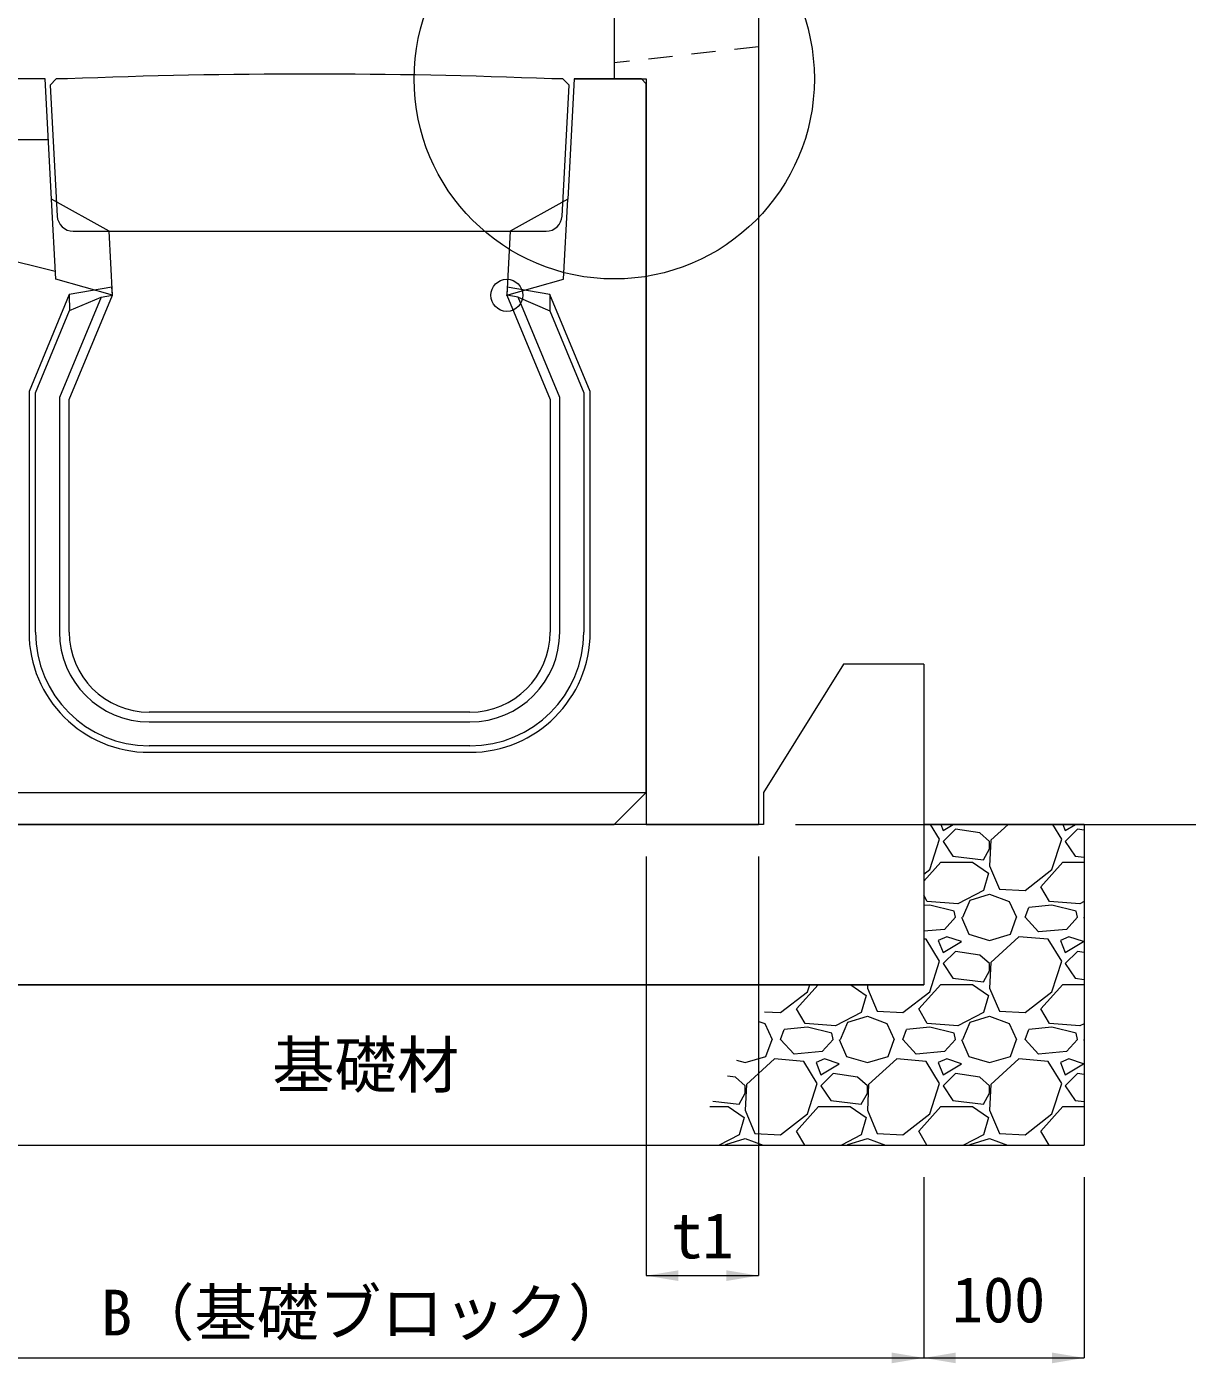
# Model space of a CAD drawing. Units: millimetres at full size; details may follow other scales. Extents: x -1501 to 45572, y 2928 to 12418.
# Drawn here: x 2876 to 3599, y 7736 to 8569 of the extents above; entities that cross this region are included whole.
import ezdxf
from ezdxf.enums import TextEntityAlignment as Align

# ---------------------------------------------------------------- set-up
doc = ezdxf.new("R2010")
doc.units = ezdxf.units.MM
doc.header["$LTSCALE"] = 40
doc.header["$PDMODE"] = 32
doc.header["$PDSIZE"] = 20
doc.linetypes.add('DASHED', pattern=[7.5, 6, -1.5])
doc.linetypes.add('USER2', pattern=[0.675, 0.375, -0.3])
for name, color, linetype, lineweight in [('0_2', 7, 'Continuous', 9), ('KIJUN', 5, 'Continuous', 5), ('WWAY', 5, 'Continuous', 9), ('寸法線', 7, 'Continuous', 9), ('本体', 2, 'Continuous', 20), ('ﾊｯﾁﾝｸﾞ', 7, 'Continuous', 5)]:
    doc.layers.add(name, color=color, linetype=linetype, lineweight=lineweight)
doc.styles.add('ＭＳ ゴシック', font='')
doc.styles.get('ＭＳ ゴシック').set_extended_font_data('MS Gothic')

# ---------------------------------------------------------------- blocks, each defined once
blk = doc.blocks.new('filled_arrow')
at = {"color": 0, "linetype": 'Continuous', "lineweight": -2}
blk.add_solid([(7.5, 1.25), (0, 0), (7.5, -1.25)], dxfattribs=at)

msp = doc.modelspace()

# ---------------------------------------------------------------- linework, layer by layer
at = {"layer": '0_2', "lineweight": 13}
for p, q in [((3535.06, 8071.66), (3435.06, 8071.66)), ((3435.06, 8071.66), (3435.06, 7971.66))]:
    msp.add_line(p, q, dxfattribs=at)
at = {"layer": '0_2', "lineweight": 20}
for p, q in [((3535.06, 8071.66), (3535.06, 7871.66)), ((2739.06, 7971.66), (3435.06, 7971.66)), ((2639.06, 7871.66), (3535.06, 7871.66))]:
    msp.add_line(p, q, dxfattribs=at)
at = {"layer": 'KIJUN', "color": 7, "lineweight": 20}
for p, q in [((2904.61, 8441.66), (3199.51, 8441.66)), ((3152.06, 8141.66), (2952.06, 8141.66))]:
    msp.add_line(p, q, dxfattribs=at)
at = {"layer": 'KIJUN', "lineweight": 9}
for p, q in [((2902.18, 8402.12), (2902.31, 8392)), ((3201.94, 8402.12), (3201.81, 8392)), ((2922.07, 8400.46), (2929.06, 8401.66)), ((3182.06, 8400.46), (3175.06, 8401.66))]:
    msp.add_line(p, q, dxfattribs=at)
at = {"layer": 'KIJUN'}
for p, q in [((3152.06, 8141.66), (2952.06, 8141.66)), ((2952.06, 8135.66), (3152.06, 8135.66)), ((3152.06, 8120.66), (2952.06, 8120.66)), ((2952.06, 8116.66), (3152.06, 8116.66))]:
    msp.add_line(p, q, dxfattribs=at)
at = {"layer": 'KIJUN', "color": 7, "lineweight": 9}
msp.add_line((2842.06, 8091.66), (3262.06, 8091.66), dxfattribs=at)
at = {"layer": 'KIJUN', "color": 7, "lineweight": 20}
for points in [[(2927.06, 8441.66), (2891.06, 8461.66), (2887.06, 8536.66), (2845.06, 8536.66), (2842.06, 8533.66), (2842.06, 8091.66), (2862.06, 8071.66), (3242.06, 8071.66), (3262.06, 8091.66), (3262.06, 8533.66), (3259.06, 8536.66), (3217.06, 8536.66), (3213.06, 8461.66), (3177.06, 8441.66), (3175.06, 8401.66), (3202.06, 8336.66), (3202.06, 8191.66)], [(2901.06, 8536.66), (2894.06, 8536.66), (2890.27, 8532.66), (2894.62, 8451.13)], [(3209.5, 8451.13), (3213.85, 8532.66), (3210.06, 8536.66), (3203.06, 8536.66)], [(2902.06, 8191.66), (2902.06, 8336.66), (2929.06, 8401.66), (2927.06, 8441.66)]]:
    msp.add_lwpolyline(points, dxfattribs=at)
at = {"layer": 'KIJUN', "color": 7, "linetype": 'DASHED', "lineweight": 20}
for points in [[(2929.06, 8401.66), (2893.73, 8411.66), (2891.06, 8461.66)], [(3175.06, 8401.66), (3210.39, 8411.66), (3213.06, 8461.66)]]:
    msp.add_lwpolyline(points, dxfattribs=at)
at = {"layer": 'KIJUN'}
for points in [[(2902.06, 8191.66), (2902.06, 8336.66), (2929.06, 8401.66), (2928.81, 8406.69), (2902.18, 8402.12), (2877.06, 8341.65), (2877.06, 8191.66)], [(3227.06, 8191.66), (3227.06, 8341.65), (3201.94, 8402.12), (3175.31, 8406.69), (3175.06, 8401.66), (3202.06, 8336.66), (3202.06, 8191.66)], [(2881.06, 8191.66), (2881.06, 8340.85), (2902.36, 8392.12), (2922.07, 8400.46), (2896.06, 8337.86), (2896.06, 8191.66)], [(3182.06, 8400.46), (3201.81, 8392), (3223.06, 8340.85), (3223.06, 8191.66)], [(3208.06, 8191.66), (3208.06, 8337.86), (3182.06, 8400.46)]]:
    msp.add_lwpolyline(points, dxfattribs=at)
at = {"layer": 'KIJUN', "color": 7, "lineweight": 20}
for centre, radius, start, end in [((3052.06, 4737.99), 3801.67, 87.72365, 92.27635), ((2904.61, 8451.66), 10, 183.05288, 270), ((3199.51, 8451.66), 10, 270, 356.94712), ((2952.06, 8191.66), 50, 180, 270), ((3152.06, 8191.66), 50, 270, 0)]:
    msp.add_arc(centre, radius, start, end, dxfattribs=at)
at = {"layer": 'KIJUN'}
for centre, radius, start, end in [((2952.06, 8191.66), 75, 180, 270), ((2952.06, 8191.66), 71, 180, 270), ((2952.06, 8191.66), 56, 180, 270), ((2952.06, 8191.66), 50, 180, 270), ((3152.06, 8191.66), 71, 270, 0), ((3152.06, 8191.66), 56, 270, 0), ((3152.06, 8191.66), 75, 270, 0), ((3152.06, 8191.66), 50, 270, 0)]:
    msp.add_arc(centre, radius, start, end, dxfattribs=at)
msp.add_point((3175.06, 8401.66), dxfattribs=at)
at = {"layer": 'WWAY', "color": 7, "linetype": 'DASHED', "lineweight": 20}
for points in [[(2889.09, 8498.66), (2845.26, 8498.66), (2845.26, 8504.66), (2842.06, 8506.66)], [(2842.06, 8420.66), (2845.26, 8422.66), (2845.26, 8428.66), (2893.46, 8416.66)]]:
    msp.add_lwpolyline(points, dxfattribs=at)
at = {"layer": '寸法線'}
for p, q in [((3355.06, 8071.66), (3697.71, 8071.66)), ((3262.06, 8051.66), (3262.06, 7790.28)), ((3332.06, 8051.66), (3332.06, 7790.28)), ((3435.06, 7851.66), (3435.06, 7738.97)), ((3435.06, 7851.66), (3435.06, 7738.97)), ((3535.06, 7851.66), (3535.06, 7738.97)), ((3262.06, 7790.28), (3332.06, 7790.28)), ((2739.06, 7738.97), (3435.06, 7738.97)), ((3435.06, 7738.97), (3535.06, 7738.97))]:
    msp.add_line(p, q, dxfattribs=at)
msp.add_circle((3242.06, 8536.66), 124.8, dxfattribs=at)
at = {"layer": '本体'}
for p, q in [((3332.06, 9136.66), (3332.06, 8071.66)), ((3242.06, 9131.66), (3242.06, 8536.66)), ((3217.06, 8536.66), (3262.06, 8536.66)), ((3262.06, 8536.66), (3262.06, 8071.66)), ((3385.06, 8171.66), (3335.06, 8091.66)), ((3435.06, 8171.66), (3385.06, 8171.66)), ((3435.06, 8171.66), (3435.06, 7971.66)), ((3335.06, 8091.66), (3335.06, 8071.66)), ((3335.06, 8071.66), (2839.06, 8071.66)), ((3262.06, 8071.66), (3332.06, 8071.66)), ((3435.06, 7971.66), (2739.06, 7971.66))]:
    msp.add_line(p, q, dxfattribs=at)
at = {"layer": '本体', "linetype": 'USER2', "lineweight": 9}
msp.add_line((3332.06, 8556.66), (3242.06, 8546.66), dxfattribs=at)
at = {"layer": 'ﾊｯﾁﾝｸﾞ'}
for p, q in [((3444.9, 8062.58), (3439.35, 8071.66)), ((3445.68, 8071.66), (3447.18, 8067.92)), ((3447.18, 8067.92), (3453.42, 8071.66)), ((3454.8, 8068.68), (3447.18, 8061.06)), ((3470.04, 8066.39), (3454.8, 8068.68)), ((3487.68, 8071.66), (3476.9, 8061.82)), ((3521.1, 8062.58), (3515.55, 8071.66)), ((3521.88, 8071.66), (3523.38, 8067.92)), ((3523.38, 8067.92), (3529.63, 8071.66)), ((3531, 8068.68), (3523.38, 8061.06)), ((3535.06, 8068.07), (3531, 8068.68)), ((3438.8, 8043.53), (3444.9, 8062.58)), ((3447.18, 8061.06), (3453.28, 8051.91)), ((3476.14, 8061.06), (3470.04, 8066.39)), ((3476.9, 8061.82), (3476.14, 8045.82)), ((3476.14, 8056.49), (3476.14, 8061.06)), ((3515, 8043.53), (3521.1, 8062.58)), ((3523.38, 8061.06), (3529.48, 8051.91)), ((3472.33, 8049.63), (3476.14, 8056.49)), ((3435.06, 8036.33), (3445.66, 8048.1)), ((3445.66, 8048.1), (3465.47, 8048.1)), ((3453.28, 8051.91), (3472.33, 8049.63)), ((3465.47, 8048.1), (3475.38, 8041.25)), ((3476.14, 8045.82), (3482.23, 8031.34)), ((3508.14, 8032.86), (3521.86, 8048.1)), ((3521.86, 8048.1), (3535.06, 8048.1)), ((3529.48, 8051.91), (3535.06, 8051.24)), ((3435.06, 8040.64), (3438.8, 8043.53)), ((3475.38, 8041.25), (3472.33, 8030.58)), ((3498.24, 8030.58), (3515, 8043.53)), ((3437.28, 8023.72), (3435.06, 8027.52)), ((3472.33, 8030.58), (3456.33, 8022.2)), ((3463.95, 8024.48), (3476.14, 8028.29)), ((3476.14, 8028.29), (3488.33, 8023.72)), ((3482.23, 8031.34), (3498.24, 8030.58)), ((3513.48, 8023.72), (3508.14, 8032.86)), ((3438.8, 8021.43), (3435.06, 8021.04)), ((3456.33, 8022.2), (3437.28, 8023.72)), ((3454.04, 8017.62), (3438.8, 8021.43)), ((3459.37, 8013.81), (3463.95, 8024.48)), ((3488.33, 8023.72), (3492.9, 8013.81)), ((3498.24, 8013.81), (3500.52, 8019.91)), ((3515, 8021.43), (3500.52, 8019.91)), ((3532.53, 8022.2), (3513.48, 8023.72)), ((3530.24, 8017.62), (3515, 8021.43)), ((3535.06, 8023.52), (3532.53, 8022.2)), ((3454.8, 8013.81), (3447.94, 8006.19)), ((3454.8, 8013.81), (3454.04, 8017.62)), ((3458.61, 8013.81), (3463.18, 8003.15)), ((3489.09, 8003.15), (3492.9, 8013.81)), ((3506.62, 8004.67), (3498.24, 8013.81)), ((3531, 8013.81), (3524.14, 8006.19)), ((3531, 8013.81), (3530.24, 8017.62)), ((3534.81, 8013.81), (3535.06, 8013.23)), ((3447.94, 8006.19), (3435.06, 8005.07)), ((3463.18, 8003.15), (3476.14, 7999.34)), ((3476.14, 7999.34), (3489.09, 8003.15)), ((3524.14, 8006.19), (3506.62, 8004.67)), ((3436.51, 8000.1), (3435.06, 8000.22)), ((3444.9, 7986.38), (3436.51, 8000.1)), ((3449.47, 8001.62), (3444.13, 7999.34)), ((3444.13, 7999.34), (3447.18, 7991.72)), ((3447.18, 7991.72), (3458.61, 7998.57)), ((3458.61, 7998.57), (3449.47, 8001.62)), ((3494.43, 8001.62), (3476.9, 7985.62)), ((3512.71, 8000.1), (3494.43, 8001.62)), ((3521.1, 7986.38), (3512.71, 8000.1)), ((3525.67, 8001.62), (3520.33, 7999.34)), ((3520.33, 7999.34), (3523.38, 7991.72)), ((3523.38, 7991.72), (3534.81, 7998.57)), ((3534.81, 7998.57), (3525.67, 8001.62)), ((3438.8, 7967.33), (3444.9, 7986.38)), ((3454.8, 7992.48), (3447.18, 7984.86)), ((3470.04, 7990.19), (3454.8, 7992.48)), ((3476.14, 7984.86), (3470.04, 7990.19)), ((3476.9, 7985.62), (3476.14, 7969.62)), ((3515, 7967.33), (3521.1, 7986.38)), ((3531, 7992.48), (3523.38, 7984.86)), ((3535.06, 7991.87), (3531, 7992.48)), ((3447.18, 7984.86), (3453.28, 7975.71)), ((3472.33, 7973.43), (3476.14, 7980.29)), ((3476.14, 7980.29), (3476.14, 7984.86)), ((3523.38, 7984.86), (3529.48, 7975.71)), ((3355.74, 7956.66), (3369.24, 7971.66)), ((3362.6, 7967.33), (3363.99, 7971.66)), ((3389.62, 7971.66), (3399.18, 7965.05)), ((3400.04, 7971.66), (3399.94, 7969.62)), ((3399.94, 7969.62), (3406.03, 7955.14)), ((3431.94, 7956.66), (3445.66, 7971.9)), ((3445.66, 7971.9), (3465.47, 7971.9)), ((3453.28, 7975.71), (3472.33, 7973.43)), ((3465.47, 7971.9), (3475.38, 7965.05)), ((3476.14, 7969.62), (3482.23, 7955.14)), ((3508.14, 7956.66), (3521.86, 7971.9)), ((3521.86, 7971.9), (3535.06, 7971.9)), ((3529.48, 7975.71), (3535.06, 7975.04)), ((3345.84, 7954.38), (3362.6, 7967.33)), ((3399.18, 7965.05), (3396.13, 7954.38)), ((3422.04, 7954.38), (3438.8, 7967.33)), ((3475.38, 7965.05), (3472.33, 7954.38)), ((3498.24, 7954.38), (3515, 7967.33)), ((3335.74, 7954.86), (3345.84, 7954.38)), ((3361.08, 7947.52), (3355.74, 7956.66)), ((3396.13, 7954.38), (3380.13, 7946)), ((3387.75, 7948.28), (3399.94, 7952.09)), ((3399.94, 7952.09), (3412.13, 7947.52)), ((3406.03, 7955.14), (3422.04, 7954.38)), ((3437.28, 7947.52), (3431.94, 7956.66)), ((3472.33, 7954.38), (3456.33, 7946)), ((3463.95, 7948.28), (3476.14, 7952.09)), ((3476.14, 7952.09), (3488.33, 7947.52)), ((3482.23, 7955.14), (3498.24, 7954.38)), ((3513.48, 7947.52), (3508.14, 7956.66)), ((3332.29, 7948.88), (3335.93, 7947.52)), ((3335.93, 7947.52), (3340.5, 7937.61)), ((3345.84, 7937.61), (3348.12, 7943.71)), ((3362.6, 7945.23), (3348.12, 7943.71)), ((3380.13, 7946), (3361.08, 7947.52)), ((3377.84, 7941.42), (3362.6, 7945.23)), ((3383.17, 7937.61), (3387.75, 7948.28)), ((3412.13, 7947.52), (3416.7, 7937.61)), ((3422.04, 7937.61), (3424.32, 7943.71)), ((3438.8, 7945.23), (3424.32, 7943.71)), ((3456.33, 7946), (3437.28, 7947.52)), ((3454.04, 7941.42), (3438.8, 7945.23)), ((3459.37, 7937.61), (3463.95, 7948.28)), ((3488.33, 7947.52), (3492.9, 7937.61)), ((3498.24, 7937.61), (3500.52, 7943.71)), ((3515, 7945.23), (3500.52, 7943.71)), ((3532.53, 7946), (3513.48, 7947.52)), ((3530.24, 7941.42), (3515, 7945.23)), ((3535.06, 7947.32), (3532.53, 7946)), ((3336.69, 7926.95), (3340.5, 7937.61)), ((3354.22, 7928.47), (3345.84, 7937.61)), ((3378.6, 7937.61), (3371.74, 7929.99)), ((3378.6, 7937.61), (3377.84, 7941.42)), ((3382.41, 7937.61), (3386.98, 7926.95)), ((3412.89, 7926.95), (3416.7, 7937.61)), ((3430.42, 7928.47), (3422.04, 7937.61)), ((3454.8, 7937.61), (3447.94, 7929.99)), ((3454.8, 7937.61), (3454.04, 7941.42)), ((3458.61, 7937.61), (3463.18, 7926.95)), ((3489.09, 7926.95), (3492.9, 7937.61)), ((3506.62, 7928.47), (3498.24, 7937.61)), ((3531, 7937.61), (3524.14, 7929.99)), ((3531, 7937.61), (3530.24, 7941.42)), ((3534.81, 7937.61), (3535.06, 7937.03)), ((3371.74, 7929.99), (3354.22, 7928.47)), ((3447.94, 7929.99), (3430.42, 7928.47)), ((3524.14, 7929.99), (3506.62, 7928.47)), ((3318.34, 7924.72), (3323.74, 7923.14)), ((3323.74, 7923.14), (3336.69, 7926.95)), ((3342.03, 7925.42), (3324.5, 7909.42)), ((3360.31, 7923.9), (3342.03, 7925.42)), ((3368.7, 7910.18), (3360.31, 7923.9)), ((3373.27, 7925.42), (3367.93, 7923.14)), ((3367.93, 7923.14), (3370.98, 7915.52)), ((3370.98, 7915.52), (3382.41, 7922.37)), ((3382.41, 7922.37), (3373.27, 7925.42)), ((3386.98, 7926.95), (3399.94, 7923.14)), ((3399.94, 7923.14), (3412.89, 7926.95)), ((3418.23, 7925.42), (3400.7, 7909.42)), ((3436.51, 7923.9), (3418.23, 7925.42)), ((3444.9, 7910.18), (3436.51, 7923.9)), ((3449.47, 7925.42), (3444.13, 7923.14)), ((3444.13, 7923.14), (3447.18, 7915.52)), ((3447.18, 7915.52), (3458.61, 7922.37)), ((3458.61, 7922.37), (3449.47, 7925.42)), ((3463.18, 7926.95), (3476.14, 7923.14)), ((3476.14, 7923.14), (3489.09, 7926.95)), ((3494.43, 7925.42), (3476.9, 7909.42)), ((3512.71, 7923.9), (3494.43, 7925.42)), ((3521.1, 7910.18), (3512.71, 7923.9)), ((3525.67, 7925.42), (3520.33, 7923.14)), ((3520.33, 7923.14), (3523.38, 7915.52)), ((3523.38, 7915.52), (3534.81, 7922.37)), ((3534.81, 7922.37), (3525.67, 7925.42)), ((3317.64, 7913.99), (3312.59, 7914.75)), ((3323.74, 7908.66), (3317.64, 7913.99)), ((3378.6, 7916.28), (3370.98, 7908.66)), ((3393.84, 7913.99), (3378.6, 7916.28)), ((3399.94, 7908.66), (3393.84, 7913.99)), ((3454.8, 7916.28), (3447.18, 7908.66)), ((3470.04, 7913.99), (3454.8, 7916.28)), ((3476.14, 7908.66), (3470.04, 7913.99)), ((3531, 7916.28), (3523.38, 7908.66)), ((3535.06, 7915.67), (3531, 7916.28)), ((3319.93, 7897.23), (3323.74, 7904.09)), ((3324.5, 7909.42), (3323.74, 7893.42)), ((3323.74, 7904.09), (3323.74, 7908.66)), ((3362.6, 7891.13), (3368.7, 7910.18)), ((3370.98, 7908.66), (3377.08, 7899.51)), ((3396.13, 7897.23), (3399.94, 7904.09)), ((3400.7, 7909.42), (3399.94, 7893.42)), ((3399.94, 7904.09), (3399.94, 7908.66)), ((3438.8, 7891.13), (3444.9, 7910.18)), ((3447.18, 7908.66), (3453.28, 7899.51)), ((3472.33, 7897.23), (3476.14, 7904.09)), ((3476.9, 7909.42), (3476.14, 7893.42)), ((3476.14, 7904.09), (3476.14, 7908.66)), ((3515, 7891.13), (3521.1, 7910.18)), ((3523.38, 7908.66), (3529.48, 7899.51)), ((3301.59, 7895.7), (3313.07, 7895.7)), ((3303.6, 7899.19), (3319.93, 7897.23)), ((3313.07, 7895.7), (3322.98, 7888.85)), ((3355.74, 7880.46), (3369.46, 7895.7)), ((3369.46, 7895.7), (3389.27, 7895.7)), ((3377.08, 7899.51), (3396.13, 7897.23)), ((3389.27, 7895.7), (3399.18, 7888.85)), ((3431.94, 7880.46), (3445.66, 7895.7)), ((3445.66, 7895.7), (3465.47, 7895.7)), ((3453.28, 7899.51), (3472.33, 7897.23)), ((3465.47, 7895.7), (3475.38, 7888.85)), ((3508.14, 7880.46), (3521.86, 7895.7)), ((3521.86, 7895.7), (3535.06, 7895.7)), ((3529.48, 7899.51), (3535.06, 7898.84)), ((3322.98, 7888.85), (3319.93, 7878.18)), ((3323.74, 7893.42), (3329.83, 7878.94)), ((3345.84, 7878.18), (3362.6, 7891.13)), ((3399.18, 7888.85), (3396.13, 7878.18)), ((3399.94, 7893.42), (3406.03, 7878.94)), ((3422.04, 7878.18), (3438.8, 7891.13)), ((3475.38, 7888.85), (3472.33, 7878.18)), ((3476.14, 7893.42), (3482.23, 7878.94)), ((3498.24, 7878.18), (3515, 7891.13)), ((3319.93, 7878.18), (3307.49, 7871.66)), ((3329.83, 7878.94), (3345.84, 7878.18)), ((3360.88, 7871.66), (3355.74, 7880.46)), ((3396.13, 7878.18), (3383.69, 7871.66)), ((3406.03, 7878.94), (3422.04, 7878.18)), ((3437.08, 7871.66), (3431.94, 7880.46)), ((3472.33, 7878.18), (3459.89, 7871.66)), ((3482.23, 7878.94), (3498.24, 7878.18)), ((3513.28, 7871.66), (3508.14, 7880.46)), ((3311.37, 7871.66), (3311.55, 7872.08)), ((3311.55, 7872.08), (3323.74, 7875.89)), ((3323.74, 7875.89), (3335.02, 7871.66)), ((3387.57, 7871.66), (3387.75, 7872.08)), ((3387.75, 7872.08), (3399.94, 7875.89)), ((3399.94, 7875.89), (3411.22, 7871.66)), ((3463.77, 7871.66), (3463.95, 7872.08)), ((3463.95, 7872.08), (3476.14, 7875.89)), ((3476.14, 7875.89), (3487.42, 7871.66))]:
    msp.add_line(p, q, dxfattribs=at)

# ---------------------------------------------------------------- block references
at = {"layer": '寸法線', "xscale": 2.67, "yscale": 2.67}
for p in [(3262.06, 7790.28), (3435.06, 7738.97)]:
    msp.add_blockref('filled_arrow', p, dxfattribs=at)
at = {"layer": '寸法線', "xscale": 2.67, "yscale": 2.67, "rotation": 180}
for p in [(3332.06, 7790.28), (3435.06, 7738.97), (3535.06, 7738.97)]:
    msp.add_blockref('filled_arrow', p, dxfattribs=at)

# ---------------------------------------------------------------- texts
at = {"layer": '寸法線', "style": 'ＭＳ ゴシック'}
for s, p in [('基礎材', (3087.06, 7921.66)), ('t1', (3297.06, 7815.28)), ('B（基礎ブロック）', (3087.06, 7767.24)), ('100', (3481.77, 7775.35))]:
    msp.add_text(s, height=28.48, dxfattribs=at).set_placement(p, align=Align.MIDDLE_CENTER)

doc.saveas('drawing.dxf')
